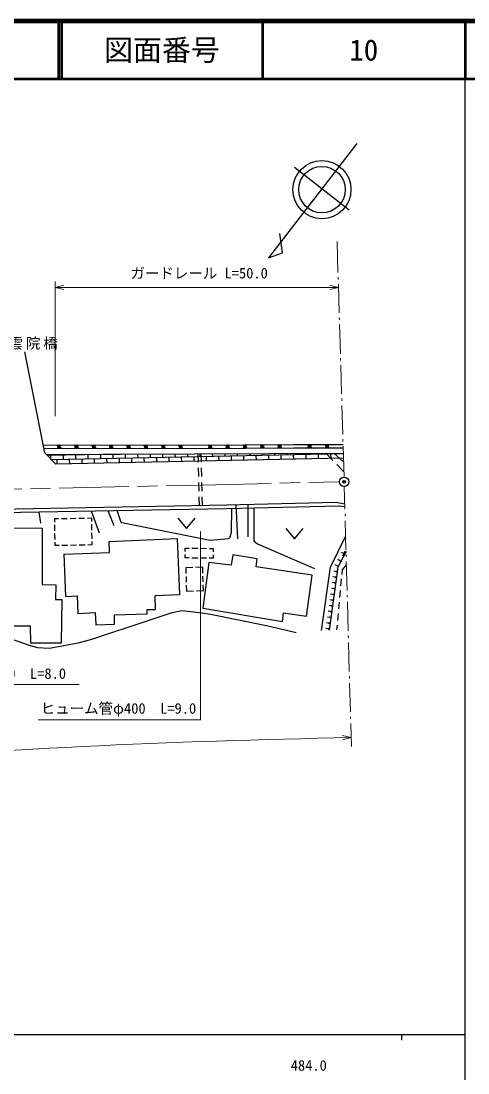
# Model space of a CAD drawing. Units: millimetres, scale not verified. Extents: x 40000 to 680000, y 20000 to 380000.
# Drawn here: x 502276 to 579500, y 198357 to 380000 of the extents above; entities that cross this region are included whole.
import ezdxf
from ezdxf.enums import TextEntityAlignment as Align

# ---------------------------------------------------------------- set-up
doc = ezdxf.new("R2010")
doc.units = ezdxf.units.MM
doc.header["$LTSCALE"] = 1000
doc.header["$PDMODE"] = 32
doc.header["$PDSIZE"] = 500
doc.linetypes.add('CHAIN', pattern=[18.5, 12, -1.5, 3.5, -1.5])
for name, color, linetype, lineweight in [('M-BGD', 7, 'Continuous', 25), ('M-BMK', 2, 'CHAIN', 13), ('M-BMK-HTXT', 7, 'Continuous', 13), ('M-BMK-SRVR', 3, 'Continuous', 25), ('M-STR-HTXT', 7, 'Continuous', 13), ('M-TTL', 2, 'Continuous', 140), ('M-TTL-BAND', 7, 'Continuous', 25), ('M-TTL-LINE', 7, 'Continuous', 50)]:
    doc.layers.add(name, color=color, linetype=linetype, lineweight=lineweight)
doc.layers.add('M-OTRS', color=6, linetype='Continuous')
doc.layers.add('M-TTL-TXT', color=7, linetype='Continuous')
doc.styles.add('ＭＳ ゴシック', font='')
doc.styles.get('ＭＳ ゴシック').set_extended_font_data('MS Gothic')

msp = doc.modelspace()

# ---------------------------------------------------------------- linework, layer by layer
at = {"layer": 'M-BGD'}
for p, q in [((560324, 358880), (545018, 339113)), ((558962, 347354), (549537, 354698)), ((547469, 339978), (547012, 343301)), ((545018, 339113), (547469, 339978)), ((506667, 305161), (557958, 305388)), ((519664, 305218), (506864, 304958)), ((557962, 305248), (507579, 304222)), ((508514, 304991), (508510, 305169)), ((510663, 305035), (510660, 305179)), ((512813, 305079), (512810, 305188)), ((514962, 305123), (514961, 305198)), ((517112, 305166), (517111, 305207)), ((518202, 304438), (518187, 305188)), ((519261, 305210), (519261, 305217)), ((520351, 304482), (520336, 305221)), ((522501, 304526), (522487, 305231)), ((524651, 304570), (524637, 305240)), ((526800, 304613), (526787, 305250)), ((528950, 304657), (528937, 305259)), ((531099, 304701), (531088, 305269)), ((532926, 303829), (532895, 305277)), ((533249, 304745), (533238, 305278)), ((533351, 305279), (533389, 303835)), ((535398, 304788), (535388, 305288)), ((537548, 304832), (537538, 305297)), ((539697, 304876), (539689, 305307)), ((541847, 304920), (541839, 305316)), ((543997, 304963), (543989, 305326)), ((546146, 305007), (546139, 305335)), ((548296, 305051), (548290, 305345)), ((550445, 305095), (550440, 305354)), ((552595, 305138), (552590, 305364)), ((553685, 304410), (553670, 305160)), ((554744, 305182), (554740, 305373)), ((554950, 305374), (556156, 304118)), ((555834, 304454), (555819, 305204)), ((556327, 305380), (558003, 303857)), ((556894, 305226), (556891, 305383)), ((507451, 304353), (507439, 304970)), ((557984, 304498), (508293, 303487)), ((508544, 303492), (508529, 304242)), ((509604, 304263), (509588, 305013)), ((510694, 303536), (510678, 304285)), ((511753, 304307), (511738, 305057)), ((512843, 303579), (512828, 304329)), ((513903, 304351), (513887, 305101)), ((514993, 303623), (514978, 304373)), ((516052, 304395), (516037, 305145)), ((517142, 303667), (517127, 304417)), ((519292, 303711), (519277, 304460)), ((521441, 303754), (521426, 304504)), ((523591, 303798), (523576, 304548)), ((525741, 303842), (525725, 304592)), ((527890, 303885), (527875, 304635)), ((530040, 303929), (530024, 304679)), ((532189, 303973), (532174, 304723)), ((534339, 304017), (534324, 304767)), ((536488, 304060), (536473, 304810)), ((538638, 304104), (538623, 304854)), ((540787, 304148), (540772, 304898)), ((542937, 304192), (542922, 304942)), ((545087, 304235), (545071, 304985)), ((547236, 304279), (547221, 305029)), ((549386, 304323), (549370, 305073)), ((551535, 304367), (551520, 305117)), ((556848, 303396), (558053, 302140)), ((532981, 301330), (532948, 302830)), ((533415, 302835), (533454, 301336)), ((533035, 298831), (533003, 300330)), ((533480, 300336), (533519, 298837)), ((533088, 296383), (533057, 297831)), ((533545, 297837), (533583, 296393)), ((539364, 296508), (539679, 290594)), ((541544, 290931), (541504, 296555)), ((505348, 295260), (505650, 293305)), ((514378, 295416), (515777, 291640)), ((517302, 295467), (518321, 292909)), ((508759, 294029), (508033, 294017)), ((508033, 294017), (508042, 293495)), ((508050, 292995), (508068, 291995)), ((510259, 294055), (509259, 294038)), ((511759, 294081), (510759, 294064)), ((513259, 294108), (512259, 294090)), ((514485, 294129), (513759, 294116)), ((514494, 293607), (514485, 294129)), ((514520, 292107), (514503, 293107)), ((529360, 294172), (530860, 292372)), ((530860, 292372), (532360, 294172)), ((508076, 291495), (508094, 290496)), ((514546, 290608), (514529, 291607)), ((548003, 292389), (549503, 290589)), ((549503, 290589), (551003, 292389)), ((508102, 289996), (508112, 289474)), ((508112, 289474), (508838, 289487)), ((509338, 289495), (510338, 289513)), ((510838, 289521), (511838, 289539)), ((512338, 289547), (513338, 289565)), ((513837, 289573), (514564, 289586)), ((514564, 289586), (514555, 290108)), ((530635, 288378), (530639, 288969)), ((530639, 288969), (531314, 288964)), ((531814, 288961), (532814, 288954)), ((533314, 288951), (534314, 288944)), ((534814, 288941), (535490, 288937)), ((535490, 288937), (535486, 288346)), ((530627, 287287), (530631, 287878)), ((531303, 287283), (530627, 287287)), ((532803, 287273), (531803, 287279)), ((534303, 287263), (533303, 287270)), ((535479, 287255), (534803, 287260)), ((535483, 287846), (535479, 287255)), ((558025, 288044), (557672, 288231)), ((558259, 288486), (557792, 287602)), ((531959, 285624), (530743, 285590)), ((530743, 285590), (530771, 284580)), ((533674, 285672), (532458, 285638)), ((533703, 284662), (533674, 285672)), ((556905, 285922), (556551, 286109)), ((556951, 286010), (556858, 285833)), ((557372, 286806), (557018, 286993)), ((557418, 286895), (557325, 286718)), ((557755, 285259), (557682, 284455)), ((558493, 286134), (557755, 285259)), ((530785, 284081), (530813, 283081)), ((533744, 283163), (533717, 284162)), ((556563, 283963), (556167, 284017)), ((556698, 284954), (556302, 285008)), ((556576, 284062), (556549, 283864)), ((556712, 285053), (556685, 284855)), ((557609, 283658), (557500, 282463)), ((530827, 282581), (530855, 281571)), ((530855, 281571), (532071, 281605)), ((532570, 281619), (533787, 281653)), ((533787, 281653), (533758, 282663)), ((556292, 281981), (555896, 282036)), ((556428, 282972), (556031, 283026)), ((556306, 282081), (556279, 281882)), ((556441, 283071), (556414, 282873)), ((557427, 281666), (557318, 280471)), ((556022, 280000), (555625, 280054)), ((556157, 280991), (555761, 281045)), ((556035, 280099), (556008, 279901)), ((556170, 281090), (556143, 280892)), ((555751, 278018), (555355, 278072)), ((555886, 279009), (555490, 279063)), ((555765, 278117), (555737, 277919)), ((555900, 279108), (555873, 278910)), ((557246, 279675), (557136, 278479)), ((555616, 277027), (555219, 277082)), ((555494, 276136), (555467, 275938)), ((555629, 277127), (555602, 276928)), ((557064, 277683), (556955, 276488)), ((555345, 275046), (554949, 275100)), ((555480, 276037), (555084, 276091)), ((555359, 275145), (555332, 274947)), ((556882, 275691), (556808, 274887))]:
    msp.add_line(p, q, dxfattribs=at)
for points in [[(508293, 303487), (506387, 305450), (502941, 322903)], [(506120, 306801), (532522, 306778), (549382, 306878), (557915, 306863)], [(557933, 306235), (549401, 306251), (532541, 306151), (506244, 306173)], [(367796, 279311), (368831, 279328), (381037, 280447), (391853, 281742), (401088, 282978), (410978, 285076), (426084, 288585), (427270, 288901), (434730, 290986), (441919, 292253), (446767, 292970), (455338, 293995), (459686, 294369), (467864, 294964), (473745, 295125), (489165, 295547), (537829, 296474), (556743, 296894), (558207, 296616)], [(430351, 289354), (434826, 290551), (441990, 291814), (446822, 292529), (455343, 293516), (459708, 293869), (467846, 294410), (473737, 294615), (489156, 294979), (537762, 295822), (557167, 296305), (558220, 296149)], [(499822, 275550), (499823, 276783), (491601, 276878), (491564, 281328), (485207, 281336), (485138, 294305), (492216, 294296), (492214, 292516), (505945, 292457), (505934, 282709), (508264, 282664), (508226, 280114), (509321, 280120), (509227, 272576), (503923, 272583)], [(538639, 295844), (538579, 291697), (538281, 290723), (538111, 290596), (534974, 290303), (519721, 293373), (519509, 293585), (518915, 295495)], [(542525, 295940), (542518, 290252), (543111, 289742), (552981, 285492)], [(509669, 287918), (517553, 288205), (517513, 290112), (529253, 290649), (529665, 280901), (525463, 280726)], [(554191, 274775), (555771, 285671), (558361, 290977)], [(509669, 287918), (509947, 280654), (511954, 280718), (512089, 277705), (515079, 277864), (515217, 275739), (518441, 275846), (518430, 277490), (524089, 277634), (524075, 278374), (525498, 278395), (525463, 280726)], [(547429, 276329), (547632, 277785), (551615, 277229), (552598, 284306), (542894, 285759), (543066, 287115), (538871, 287798), (538572, 286018), (534733, 286503)], [(558431, 288395), (556993, 285671), (555511, 274822)], [(534733, 286503), (533700, 278594), (547429, 276329)], [(468790, 269107), (470487, 269826), (473329, 271814), (478252, 277911), (481005, 276255), (481810, 276254), (487024, 276968), (488548, 277004), (490033, 276795), (492956, 275986), (503675, 272201), (505073, 271818), (507192, 271731), (512159, 272618), (514318, 273178), (524413, 276556), (528368, 277841), (530086, 278230), (533052, 277888), (535001, 277589), (544703, 275616), (549831, 274434)], [(499822, 275550), (503868, 275564), (503923, 272583)]]:
    msp.add_lwpolyline(points, dxfattribs=at)
for radius in [5016, 4013]:
    msp.add_circle((554271, 350888), radius, dxfattribs=at)
for centre, radius, start, end in [((508821, 306853), 354, 188.74846, 351.15364), ((508892, 306117), 354, 8.74846, 171.15364), ((508821, 306853), 283, 190.9725, 348.9296), ((508892, 306117), 283, 10.9725, 168.9296), ((508821, 306853), 212, 194.71883, 345.18327), ((508892, 306117), 212, 14.71883, 165.18327), ((508821, 306853), 142, 202.43056, 337.47154), ((508821, 306853), 100, 212.74822, 327.15388), ((508892, 306117), 142, 22.43056, 157.47154), ((508892, 306117), 100, 32.74822, 147.15388), ((511821, 306850), 354, 188.74846, 351.15364), ((511892, 306114), 354, 8.74846, 171.15364), ((511821, 306850), 283, 190.9725, 348.9296), ((511892, 306114), 283, 10.9725, 168.9296), ((511821, 306850), 212, 194.71883, 345.18327), ((511892, 306114), 212, 14.71883, 165.18327), ((511821, 306850), 142, 202.43056, 337.47154), ((511821, 306850), 100, 212.74822, 327.15388), ((511892, 306114), 142, 22.43056, 157.47154), ((511892, 306114), 100, 32.74822, 147.15388), ((514821, 306847), 354, 188.74846, 351.15364), ((514892, 306111), 354, 8.74846, 171.15364), ((514821, 306847), 283, 190.9725, 348.9296), ((514892, 306111), 283, 10.9725, 168.9296), ((514821, 306847), 212, 194.71883, 345.18327), ((514892, 306111), 212, 14.71883, 165.18327), ((514821, 306847), 142, 202.43056, 337.47154), ((514821, 306847), 100, 212.74822, 327.15388), ((514892, 306111), 142, 22.43056, 157.47154), ((514892, 306111), 100, 32.74822, 147.15388), ((517821, 306845), 354, 188.74846, 351.15364), ((517892, 306109), 354, 8.74846, 171.15364), ((517821, 306845), 283, 190.9725, 348.9296), ((517892, 306109), 283, 10.9725, 168.9296), ((517821, 306845), 212, 194.71883, 345.18327), ((517892, 306109), 212, 14.71883, 165.18327), ((517821, 306845), 142, 202.43056, 337.47154), ((517821, 306845), 100, 212.74822, 327.15388), ((517892, 306109), 142, 22.43056, 157.47154), ((517892, 306109), 100, 32.74822, 147.15388), ((520821, 306842), 354, 188.74846, 351.15364), ((520892, 306106), 354, 8.74846, 171.15364), ((520821, 306842), 283, 190.9725, 348.9296), ((520892, 306106), 283, 10.9725, 168.9296), ((520821, 306842), 212, 194.71883, 345.18327), ((520892, 306106), 212, 14.71883, 165.18327), ((520821, 306842), 142, 202.43056, 337.47154), ((520821, 306842), 100, 212.74822, 327.15388), ((520892, 306106), 142, 22.43056, 157.47154), ((520892, 306106), 100, 32.74822, 147.15388), ((523821, 306840), 354, 188.74846, 351.15364), ((523892, 306104), 354, 8.74846, 171.15364), ((523821, 306840), 283, 190.9725, 348.9296), ((523892, 306104), 283, 10.9725, 168.9296), ((523821, 306840), 212, 194.71883, 345.18327), ((523892, 306104), 212, 14.71883, 165.18327), ((523821, 306840), 142, 202.43056, 337.47154), ((523821, 306840), 100, 212.74822, 327.15388), ((523892, 306104), 142, 22.43056, 157.47154), ((523892, 306104), 100, 32.74822, 147.15388), ((526821, 306837), 354, 188.74846, 351.15364), ((526892, 306101), 354, 8.74846, 171.15364), ((526821, 306837), 283, 190.9725, 348.9296), ((526892, 306101), 283, 10.9725, 168.9296), ((526821, 306837), 212, 194.71883, 345.18327), ((526892, 306101), 212, 14.71883, 165.18327), ((526821, 306837), 142, 202.43056, 337.47154), ((526821, 306837), 100, 212.74822, 327.15388), ((526892, 306101), 142, 22.43056, 157.47154), ((526892, 306101), 100, 32.74822, 147.15388), ((529821, 306835), 354, 188.74846, 351.15364), ((529892, 306099), 354, 8.74846, 171.15364), ((529821, 306835), 283, 190.9725, 348.9296), ((529892, 306099), 283, 10.9725, 168.9296), ((529821, 306835), 212, 194.71883, 345.18327), ((529892, 306099), 212, 14.71883, 165.18327), ((529821, 306835), 142, 202.43056, 337.47154), ((529821, 306835), 100, 212.74822, 327.15388), ((529892, 306099), 142, 22.43056, 157.47154), ((529892, 306099), 100, 32.74822, 147.15388), ((534952, 306847), 354, 189.13748, 351.54266), ((534971, 306111), 354, 9.13748, 171.54266), ((534952, 306847), 283, 191.36152, 349.31862), ((534971, 306111), 283, 11.36152, 169.31862), ((534952, 306847), 212, 195.10785, 345.57229), ((534971, 306111), 212, 15.10785, 165.57229), ((534952, 306847), 142, 202.81958, 337.86057), ((534971, 306111), 142, 22.81958, 157.86057), ((534952, 306847), 100, 213.13724, 327.5429), ((534971, 306111), 100, 33.13724, 147.5429), ((537952, 306865), 354, 189.13748, 351.54266), ((537971, 306129), 354, 9.13748, 171.54266), ((537952, 306865), 283, 191.36152, 349.31862), ((537971, 306129), 283, 11.36152, 169.31862), ((537952, 306865), 212, 195.10785, 345.57229), ((537971, 306129), 212, 15.10785, 165.57229), ((537952, 306865), 142, 202.81958, 337.86057), ((537971, 306129), 142, 22.81958, 157.86057), ((537952, 306865), 100, 213.13724, 327.5429), ((537971, 306129), 100, 33.13724, 147.5429), ((540952, 306882), 354, 189.13748, 351.54266), ((540971, 306146), 354, 9.13748, 171.54266), ((540952, 306882), 283, 191.36152, 349.31862), ((540971, 306146), 283, 11.36152, 169.31862), ((540952, 306882), 212, 195.10785, 345.57229), ((540971, 306146), 212, 15.10785, 165.57229), ((540952, 306882), 142, 202.81958, 337.86057), ((540971, 306146), 142, 22.81958, 157.86057), ((540952, 306882), 100, 213.13724, 327.5429), ((540971, 306146), 100, 33.13724, 147.5429), ((543952, 306900), 354, 189.13748, 351.54266), ((543971, 306164), 354, 9.13748, 171.54266), ((543952, 306900), 283, 191.36152, 349.31862), ((543971, 306164), 283, 11.36152, 169.31862), ((543952, 306900), 212, 195.10785, 345.57229), ((543971, 306164), 212, 15.10785, 165.57229), ((543952, 306900), 142, 202.81958, 337.86057), ((543971, 306164), 142, 22.81958, 157.86057), ((543952, 306900), 100, 213.13724, 327.5429), ((543971, 306164), 100, 33.13724, 147.5429), ((546952, 306918), 354, 189.13748, 351.54266), ((546971, 306182), 354, 9.13748, 171.54266), ((546952, 306918), 283, 191.36152, 349.31862), ((546971, 306182), 283, 11.36152, 169.31862), ((546952, 306918), 212, 195.10785, 345.57229), ((546971, 306182), 212, 15.10785, 165.57229), ((546952, 306918), 142, 202.81958, 337.86057), ((546971, 306182), 142, 22.81958, 157.86057), ((546952, 306918), 100, 213.13724, 327.5429), ((546971, 306182), 100, 33.13724, 147.5429), ((552148, 306927), 354, 188.69495, 351.10013), ((552167, 306191), 354, 8.69495, 171.10013), ((552148, 306927), 283, 190.91899, 348.87609), ((552167, 306191), 283, 10.91899, 168.87609), ((552148, 306927), 212, 194.66532, 345.12977), ((552167, 306191), 212, 14.66532, 165.12977), ((552148, 306927), 142, 202.37705, 337.41804), ((552167, 306191), 142, 22.37705, 157.41804), ((552148, 306927), 100, 212.69471, 327.10037), ((552167, 306191), 100, 32.69471, 147.10037), ((555148, 306922), 354, 188.69495, 351.10013), ((555167, 306186), 354, 8.69495, 171.10013), ((555148, 306922), 283, 190.91899, 348.87609), ((555167, 306186), 283, 10.91899, 168.87609), ((555148, 306922), 212, 194.66532, 345.12977), ((555167, 306186), 212, 14.66532, 165.12977), ((555148, 306922), 142, 202.37705, 337.41804), ((555167, 306186), 142, 22.37705, 157.41804), ((555148, 306922), 100, 212.69471, 327.10037), ((555167, 306186), 100, 32.69471, 147.10037)]:
    msp.add_arc(centre, radius, start, end, dxfattribs=at)
at = {"layer": 'M-BMK'}
msp.add_lwpolyline([(475304, 298469), (490393, 298942), (533516, 299881), (557304, 300452)], dxfattribs=at)
at = {"layer": 'M-BMK-HTXT'}
for p, q in [((557043, 336590), (556886, 341957)), ((557078, 335391), (557066, 335791)), ((557248, 329593), (557102, 334591)), ((557283, 328394), (557272, 328794)), ((557453, 322596), (557307, 327594)), ((557488, 321397), (557477, 321797)), ((557658, 315599), (557512, 320597)), ((557694, 314400), (557682, 314800)), ((557864, 308602), (557717, 313600)), ((557899, 307403), (557887, 307803)), ((558080, 301236), (557922, 306603)), ((558125, 299637), (558233, 295683)), ((558254, 294884), (558265, 294484)), ((558287, 293684), (558423, 288686)), ((558445, 287886), (558456, 287486)), ((558478, 286687), (558614, 281689)), ((558635, 280889), (558646, 280489)), ((558668, 279689), (558804, 274691)), ((558826, 273891), (558837, 273492)), ((558858, 272692), (558994, 267694)), ((559016, 266894), (559027, 266494)), ((559049, 265694), (559185, 260696)), ((559206, 259897), (559217, 259497)), ((559239, 258697), (559347, 254743))]:
    msp.add_line(p, q, dxfattribs=at)
at = {"layer": 'M-BMK-SRVR'}
msp.add_circle((558103, 300437), 800, dxfattribs=at)
at = {"layer": 'M-OTRS'}
msp.add_point((558103, 300437), dxfattribs=at)
at = {"layer": 'M-STR-HTXT'}
for p, q in [((508193, 311799), (508193, 335002)), ((508193, 334002), (509693, 334377)), ((557119, 334002), (555619, 334377)), ((508193, 334002), (557119, 334002)), ((508193, 334002), (509693, 333627)), ((557119, 334002), (555619, 333627)), ((559305, 256262), (557799, 256610)), ((559305, 256262), (557812, 255860))]:
    msp.add_line(p, q, dxfattribs=at)
for points in [[(482392, 295108), (482392, 265446), (512341, 265446)], [(533293, 291864), (533293, 259363), (505260, 259363)]]:
    msp.add_lwpolyline(points, dxfattribs=at)
msp.add_arc((587032, -1277383), 1533896, 91.03575, 97.96898, dxfattribs=at)
at = {"layer": 'M-TTL'}
msp.add_line((680000, 380000), (40000, 380000), dxfattribs=at)
at = {"layer": 'M-TTL-BAND'}
for p, q in [((579000, 20000), (579000, 370000)), ((40000, 205000), (579000, 205000)), ((568000, 205000), (568000, 204000))]:
    msp.add_line(p, q, dxfattribs=at)
at = {"layer": 'M-TTL-LINE'}
for p, q in [((508747, 380000), (508747, 370000)), ((509247, 380000), (509247, 370000)), ((543997, 380000), (543997, 370000)), ((579000, 380000), (579000, 370000)), ((40000, 370000), (680000, 370000))]:
    msp.add_line(p, q, dxfattribs=at)

# ---------------------------------------------------------------- texts
at = {"layer": 'M-BGD', "insert": (497131, 323216), "char_height": 1833, "attachment_point": 7, "style": 'ＭＳ ゴシック'}
msp.add_mtext('\\T1.2;法雲院橋', dxfattribs=at)
at = {"layer": 'M-STR-HTXT', "style": 'ＭＳ ゴシック'}
msp.add_text('ガードレール L=50.0', height=1833, dxfattribs=at).set_placement((533054, 335002), align=Align.BOTTOM_CENTER)
for s, p in [('ヒューム管φ400\u3000L=8.0', (496616, 267328)), ('ヒューム管φ400\u3000L=9.0', (519107, 261308))]:
    msp.add_text(s, height=1833, dxfattribs=at).set_placement(p, align=Align.MIDDLE_CENTER)
at = {"layer": 'M-TTL-BAND', "style": 'ＭＳ ゴシック'}
msp.add_text('484.0', height=1833, dxfattribs=at).set_placement((552000, 198195), align=Align.BOTTOM_CENTER)
at = {"layer": 'M-TTL-TXT', "style": 'ＭＳ ゴシック'}
for s, p in [('図面番号', (526622, 375000)), ('10', (561497, 375000))]:
    msp.add_text(s, height=3666, dxfattribs=at).set_placement(p, align=Align.MIDDLE_CENTER)

doc.saveas('drawing.dxf')
